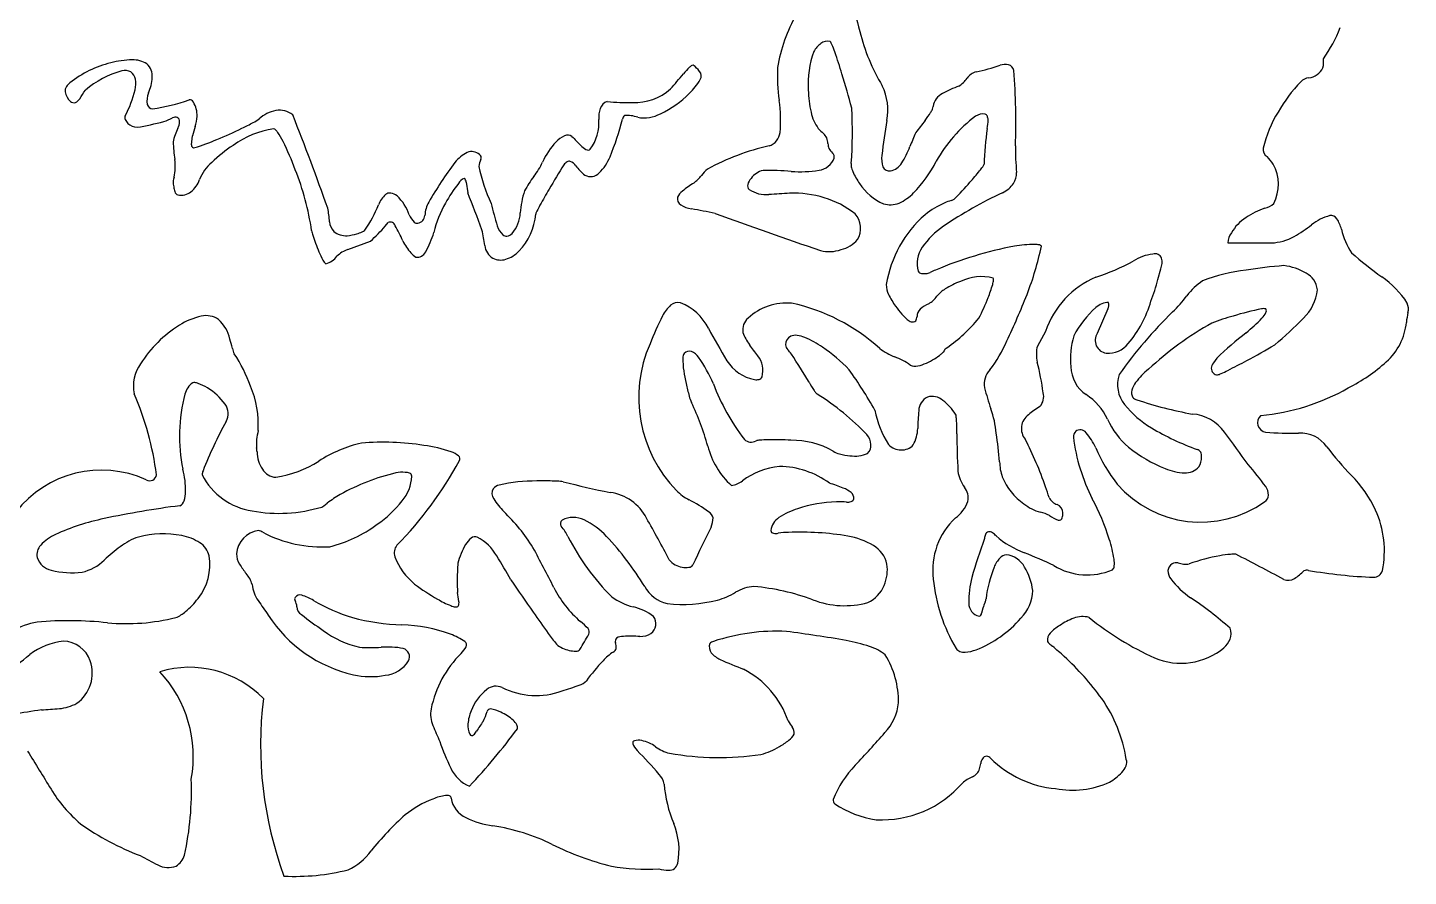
# Model space of a CAD drawing. Extents: x 0 to 13.2, y 0 to 14.7.
# Drawn here: x 5.33 to 12.38, y 0 to 4.33 of the extents above; entities that cross this region are included whole.
import ezdxf

# ---------------------------------------------------------------- set-up
doc = ezdxf.new("R2010")
doc.units = 0
doc.layers.add('WHITE', color=7, linetype='CONTINUOUS')

msp = doc.modelspace()

# ---------------------------------------------------------------- linework, layer by layer
at = {"layer": 'WHITE', "linetype": 'CONTINUOUS'}
for p, q in [((8.727246, 4.142928), (8.719962, 4.141756)), ((6.16324, 3.735403), (6.16876, 3.782214)), ((7.567394, 3.545894), (7.575085, 3.491296)), ((7.153651, 3.320823), (7.168976, 3.338797)), ((6.961944, 3.201561), (7.077432, 3.244453)), ((11.101204, 3.048148), (11.11588, 3.102437)), ((10.845568, 2.89816), (10.791156, 2.773311)), ((10.526469, 2.783001), (10.485238, 2.70855)), ((10.00813, 2.684082), (10.003181, 2.676802)), ((11.401513, 2.646716), (11.384071, 2.622214)), ((9.3608, 2.462452), (9.35388, 2.468892)), ((6.83898, 1.892474), (6.857246, 1.906177)), ((11.203602, 1.60059), (11.232344, 1.594882)), ((10.206638, 1.369566), (10.200189, 1.343571))]:
    msp.add_line(p, q, dxfattribs=at)
for centre, radius, start, end in [((11.626105, 4.882936), 2.125774, -169.642992, -164.504353), ((9.941434, 4.007017), 0.79296, 150.191118, 171.008227), ((10.566305, 4.563297), 1.019404, -165.902806, -148.952457), ((11.345035, 4.603421), 0.738013, -35.461619, -21.3581), ((9.452807, 4.153073), 0.124744, 126.662324, 151.590846), ((9.412187, 4.210414), 0.054518, 75.076442, 128.400953), ((9.396487, 4.234229), 0.041444, 18.983294, 44.142575), ((8.893687, 4.015577), 0.589609, 19.290472, 23.185339), ((5.864436, 3.733881), 0.436028, 90.561586, 105.062696), ((5.86542, 4.040612), 0.129384, 56.917459, 92.32883), ((9.785934, 4.047834), 0.472444, 159.612085, 183.796465), ((6.662974, 3.239753), 2.951383, 16.909218, 19.199896), ((11.814557, 4.158407), 0.132668, -12.402957, 7.297035), ((5.879089, 3.632729), 0.53765, 103.769094, 128.740602), ((5.937921, 3.638752), 0.492489, 105.30793, 130.007861), ((5.824371, 4.052923), 0.063035, 61.835013, 105.1463), ((5.815494, 4.059417), 0.062457, 10.347146, 51.792738), ((5.884174, 4.08892), 0.079389, -6.765946, 49.204535), ((6.768546, 5.677216), 2.476597, -41.954659, -39.608754), ((9.051889, 3.782515), 0.490494, 134.460799, 139.92617), ((8.758949, 4.080324), 0.072758, 122.400604, 134.076242), ((8.633809, 4.015959), 0.157644, 37.245724, 53.65066), ((8.730089, 4.087378), 0.037802, -29.297976, 39.397453), ((9.964164, 4.083515), 0.80734, 176.631598, 188.58468), ((6.377481, 3.123093), 3.258591, 14.208905, 17.411713), ((10.192588, 4.030921), 0.080695, 104.580912, 145.728862), ((9.987539, 5.016903), 0.92649, -78.498622, -70.645094), ((10.320847, 4.056481), 0.090199, 78.931936, 106.920317), ((10.324367, 4.106184), 0.041197, 13.324973, 70.434513), ((7.194411, 3.8512), 3.181056, -2.159388, 4.769182), ((11.864349, 4.166184), 0.087638, -85.313838, -24.4496), ((5.552892, 4.013906), 0.034915, 144.926025, 191.835312), ((5.629827, 3.945648), 0.137597, 129.324248, 140.067627), ((5.733915, 4.04683), 0.144989, -11.979827, 9.449857), ((5.708901, 4.098279), 0.254797, -22.466355, -4.211684), ((8.42691, 4.228017), 0.276204, -92.121936, -48.389479), ((8.445843, 4.265896), 0.373416, -45.696699, -31.843766), ((9.442415, 3.91505), 0.278867, -11.189048, 26.055394), ((10.327883, 3.385873), 0.694755, 110.564813, 118.109568), ((10.008531, 4.157655), 0.142776, -58.166167, -34.706937), ((12.339444, 3.559532), 0.712322, 135.595213, 151.170789), ((11.878122, 4.015254), 0.063927, 95.93765, 138.084456), ((5.599521, 4.019569), 0.081814, -170.98145, -131.293925), ((5.562622, 3.975277), 0.024232, -134.855882, -69.708765), ((5.544861, 4.004197), 0.057897, -63.133779, -34.655738), ((2.262556, 6.149511), 3.979088, -33.19026, -32.424402), ((5.364916, 4.13856), 0.525155, -28.987954, -13.413541), ((6.03273, 3.961312), 0.096837, 155.862732, 191.667963), ((5.799438, 5.008535), 1.101074, -81.368452, -71.364138), ((6.156039, 3.946715), 0.019078, 24.698732, 104.417017), ((6.048226, 3.882379), 0.144532, -0.42513, 30.019006), ((8.302761, 3.906615), 0.052819, 106.955624, 163.000458), ((8.399811, 5.158129), 1.206244, -95.349215, -89.198546), ((8.345167, 4.355156), 0.507706, -64.982595, -44.601469), ((8.528616, 3.86396), 0.644903, -5.774487, 8.834247), ((9.902602, 4.032598), 0.588294, -178.437106, -167.199578), ((10.037942, 3.921871), 0.085431, 115.961607, 172.952619), ((5.844685, 3.875233), 0.02223, 156.615784, 206.118958), ((5.967702, 3.951003), 0.031218, -162.714975, -95.543815), ((5.990041, 3.892864), 0.203042, -18.20313, -3.263185), ((6.625392, 3.740556), 0.172826, 100.200356, 132.317745), ((6.615163, 3.809649), 0.103037, 50.359053, 101.405948), ((-5.284905, -0.873475), 12.878724, 19.439516, 21.702878), ((8.377354, 3.8768), 0.133038, 160.111771, 184.803842), ((8.407621, 3.858795), 0.042428, 139.29394, 168.630605), ((8.383751, 3.707805), 0.178854, 70.613291, 92.657599), ((8.474951, 4.052734), 0.179069, -100.238945, -61.68992), ((9.534266, 3.94448), 0.209633, -168.380592, -143.447993), ((7.572428, 3.800169), 1.967788, -4.628547, 3.577055), ((9.520309, 4.166394), 0.496712, -38.049843, -32.361541), ((9.813774, 3.97885), 0.148447, -31.845829, -24.122166), ((9.90824, 3.937089), 0.045165, -24.746587, -6.01986), ((10.612298, 3.292774), 0.737186, 126.980914, 150.795194), ((10.208507, 3.824676), 0.069433, 82.221808, 124.837239), ((10.21178, 3.875383), 0.019096, 21.993754, 71.292841), ((10.178997, 3.862573), 0.054291, 0.621365, 21.572186), ((12.19524, 3.596781), 0.569226, 147.453702, 167.587673), ((5.881379, 3.891708), 0.062445, -155.130621, -132.560827), ((5.887628, 3.893897), 0.068355, -135.178475, -91.38566), ((5.472159, 6.108291), 2.319934, -79.724932, -76.2838), ((4.435405, 7.62896), 4.094446, -67.19729, -66.515816), ((6.081478, 3.842466), 0.034376, 74.920295, 114.862262), ((6.355718, 3.689486), 0.292539, 153.377768, 167.818729), ((6.081217, 3.855841), 0.021851, -5.728581, 65.086456), ((5.997726, 3.863833), 0.105723, -24.152999, -5.521822), ((6.519398, 3.702785), 0.359523, 159.373377, 167.236383), ((5.685196, 5.308993), 1.660442, -68.520476, -63.67897), ((6.647399, 3.363716), 0.458074, 97.975035, 126.247722), ((5.69621, 5.310928), 1.657327, -64.049908, -61.818652), ((6.369291, 4.0647), 0.241006, -62.946612, -54.560009), ((6.578878, 3.797962), 0.020024, 44.860213, 75.639595), ((6.530756, 3.746804), 0.09025, 35.433674, 46.331773), ((8.014867, 3.849751), 0.230465, -36.181433, 3.95801), ((6.930257, 4.240575), 1.483534, -22.389913, -14.578529), ((9.58036, 4.011003), 0.287456, -138.261194, -130.946687), ((21.089974, 2.115754), 11.507101, 171.276782, 172.175153), ((11.182559, 2.82773), 1.637618, 140.913014, 143.649834), ((13.005207, 3.491635), 2.79649, 173.273494, 177.026857), ((10.060572, 3.861746), 0.17272, -14.264243, 0.469775), ((6.949923, 3.787692), 0.880913, -177.626663, -171.731792), ((5.967664, 4.461617), 0.769949, -73.967465, -64.988496), ((6.292697, 3.583205), 0.379095, 26.716047, 34.720472), ((5.30246, 3.091938), 1.484492, 20.372213, 26.470665), ((8.284972, 3.502582), 0.358614, 136.211279, 156.137094), ((8.130478, 3.653204), 0.142866, 115.321172, 136.942449), ((8.08569, 3.748917), 0.037196, 54.017743, 116.015797), ((9.820174, 5.376922), 2.342308, -136.984766, -135.452883), ((9.089666, 3.807395), 0.08101, -71.959395, -5.894968), ((9.351306, 3.746637), 0.062337, 23.017378, 49.278747), ((9.329512, 3.738293), 0.085663, 2.726689, 22.454079), ((9.481356, 3.743436), 0.066286, -179.076765, -157.023459), ((10.915582, 3.323698), 1.154112, 155.713897, 159.555288), ((6.176391, 3.734224), 0.013204, 174.877053, 287.267553), ((6.779297, 3.109235), 0.742605, 122.843375, 133.647124), ((7.65127, 3.535249), 0.180139, 115.913173, 141.927493), ((7.595172, 3.640309), 0.061295, 49.681373, 111.660018), ((7.624204, 3.670625), 0.019559, -27.199284, 57.085997), ((8.240855, 3.824337), 0.127645, -134.824862, -119.14946), ((8.192217, 3.738965), 0.029408, -117.406341, -92.490705), ((8.191085, 3.723326), 0.013741, -90.60839, -44.485468), ((8.063801, 3.773682), 0.257601, -44.770378, -22.407892), ((9.374618, 2.557322), 1.201484, 102.490973, 118.594373), ((9.356622, 3.701183), 0.095896, -82.039906, -20.136311), ((9.539466, 3.792213), 0.140594, -147.928429, -135.680799), ((9.421667, 3.67472), 0.025833, -14.68724, 48.227288), ((9.821419, 3.666748), 0.13233, 173.211127, 198.952629), ((9.426517, 3.880215), 0.435552, -32.946284, -20.61915), ((11.612008, 3.713569), 1.238926, 179.178148, 185.522791), ((11.675285, 3.709541), 0.037224, 165.065411, 242.83985), ((11.405034, 3.436139), 0.349107, 35.157108, 43.493965), ((5.831824, 3.624617), 0.249016, -12.268123, 8.403825), ((6.435133, 3.461076), 0.250541, 132.230857, 157.123119), ((5.428483, 3.103669), 1.362664, 8.201986, 21.754563), ((9.148994, 2.421752), 2.046381, 143.243661, 150.046086), ((7.750314, 3.612215), 0.11944, 155.532152, 173.339876), ((8.50444, 3.811251), 0.89219, -168.02052, -155.196275), ((7.628315, 3.796192), 0.360701, -37.998294, -24.317347), ((11.220022, 1.646554), 3.72807, 147.783314, 150.019428), ((8.108938, 3.603967), 0.052495, 119.485403, 145.006415), ((8.09325, 3.629785), 0.02232, 75.165675, 117.048974), ((8.07257, 3.588464), 0.068211, 36.902011, 67.234526), ((8.316824, 3.765543), 0.233492, -144.33932, -127.925045), ((9.040752, 3.358624), 0.349993, 133.556805, 141.044234), ((9.109997, 3.499077), 0.10947, 103.897667, 143.166475), ((9.103011, 2.001044), 1.604415, 85.54791, 90.689504), ((9.276201, 4.176797), 0.578229, -94.826097, -80.674269), ((9.575497, 3.634574), 0.042251, 170.733383, 194.018809), ((9.681509, 3.657998), 0.150808, -167.103447, -157.250614), ((9.854966, 3.732931), 0.339754, -156.908588, -144.934707), ((9.728926, 3.63938), 0.036201, -154.45573, -81.09667), ((9.719509, 3.686823), 0.084553, -79.768077, -30.949413), ((9.373626, 3.956025), 0.668134, -44.181333, -27.021825), ((8.804644, 4.720078), 1.779424, -41.331271, -38.884811), ((9.866002, 3.863061), 0.415254, -38.769485, -35.060617), ((10.170667, 3.651429), 0.044338, -37.365414, -19.425777), ((11.504258, 3.534973), 0.212396, -27.661434, 28.758634), ((6.16462, 3.546623), 0.095033, 178.702422, 195.193375), ((6.239586, 3.519827), 0.172422, 162.489785, 170.334843), ((6.08139, 3.598727), 0.129333, -52.125787, -18.133746), ((8.116701, 3.076039), 0.749131, 141.81354, 151.090296), ((7.573358, 3.515863), 0.051101, 108.102889, 152.865565), ((7.540279, 3.543316), 0.027237, 5.431091, 50.836536), ((8.278723, 3.288896), 0.464152, 142.082157, 152.852017), ((8.202712, 3.63584), 0.061905, -118.353349, -44.743428), ((9.054476, 3.020875), 0.612978, 121.934106, 128.647205), ((8.582301, 3.730335), 0.240216, -51.984167, -39.150624), ((9.026866, 3.526182), 0.022596, 162.201432, 230.714437), ((9.088562, 3.508667), 0.08672, 139.745482, 163.643464), ((9.806954, 3.686926), 0.27421, -147.039711, -113.272173), ((8.877475, 4.631923), 1.666614, -44.774328, -40.709092), ((10.243237, 3.624786), 0.147717, -64.362422, -35.37624), ((10.270894, 3.594416), 0.107939, -30.726229, -0.044219), ((6.253883, 3.549472), 0.18309, -171.280795, -163.372007), ((6.102128, 3.503453), 0.024521, -164.934633, -109.138106), ((6.110866, 3.556081), 0.077628, -102.481835, -49.974031), ((7.252863, 3.375756), 0.144774, 132.414564, 158.159755), ((7.177545, 3.453061), 0.037062, 84.368079, 127.050066), ((7.17006, 3.422259), 0.068594, 50.363239, 80.668731), ((7.049989, 3.300786), 0.239205, 19.00877, 46.773352), ((-20.62845, -7.429747), 30.24415, 20.783023, 21.167524), ((8.250608, 3.365231), 0.40804, 160.612248, 176.791634), ((11.274514, 1.588396), 3.804403, 149.670836, 151.098651), ((8.682108, 3.460848), 0.036497, 167.856563, 239.241825), ((8.715787, 3.43802), 0.075771, 125.620163, 156.259313), ((9.099802, 3.635538), 0.153952, -124.519976, -84.787977), ((10.327633, -16.460899), 19.980027, 93.179891, 93.483031), ((9.243698, 2.974904), 0.514039, 52.809149, 92.718371), ((9.681751, 3.658105), 0.239538, -66.191078, -44.442571), ((11.273145, 1.437856), 2.269595, 115.190201, 123.954815), ((10.012901, 3.557029), 0.10982, -72.990319, -64.267423), ((6.345068, 3.309744), 0.524779, 3.630644, 11.315733), ((6.532578, 3.658485), 0.629018, -34.657017, -21.336989), ((7.526523, 3.36142), 0.171496, 151.398924, 175.260928), ((7.92541, 3.168584), 0.537061, 149.867267, 167.123516), ((9.072802, 3.754212), 1.414288, -167.03749, -162.217289), ((7.672391, 3.396338), 0.171017, -41.079891, -2.771926), ((7.998628, 3.359879), 0.079673, 151.716612, 163.560142), ((8.690313, 3.016136), 0.852025, 151.163744, 153.400638), ((8.747804, 3.569501), 0.163466, -121.069612, -100.694105), ((8.278107, 0.772749), 2.672489, 77.888344, 80.537492), ((9.733355, 3.542247), 0.11271, -107.953011, -66.41588), ((10.18216, 3.039767), 0.434314, 113.109852, 128.576472), ((10.209814, 2.972516), 0.507022, 108.966159, 113.001336), ((11.765582, 3.059926), 0.372307, 108.682887, 125.207201), ((11.635531, 3.490066), 0.078199, -82.069215, -43.367142), ((6.954663, 3.35071), 0.086217, -174.853292, -138.594783), ((6.578891, 3.81822), 0.760101, -49.012916, -40.872898), ((7.180756, 3.317811), 0.024067, 11.498212, 119.307189), ((6.755065, 3.049594), 0.525723, 21.934783, 31.286101), ((7.389298, 3.42758), 0.123255, -156.635014, -135.475369), ((7.317274, 3.359562), 0.024294, -130.726976, -82.057321), ((7.308035, 3.386966), 0.052984, -76.247439, -45.072491), ((7.304721, 3.380331), 0.051113, -37.165435, -5.32379), ((7.838943, 3.358826), 0.118627, -162.055035, -135.815923), ((7.609261, 3.409491), 0.31412, -43.652519, -4.942716), ((16.642748, 24.730838), 22.726939, -110.082746, -108.644847), ((9.467515, 3.309933), 0.114447, -30.288806, 40.592843), ((10.306049, 2.927138), 0.600207, 131.118776, 170.88851), ((10.249813, 2.965805), 0.430648, 124.565108, 145.023968), ((11.655116, 3.191586), 0.201557, 121.123999, 152.116171), ((11.473839, 3.850368), 0.665818, -61.002181, -51.737713), ((12.045598, 3.126049), 0.256976, 104.915652, 128.349843), ((11.986525, 3.341616), 0.033505, 30.008019, 102.184323), ((11.830655, 3.246544), 0.216074, 15.701027, 31.167967), ((6.932886, 3.32651), 0.158253, -169.647644, -160.977385), ((7.713991, 3.574472), 0.977732, -162.159645, -159.577296), ((6.95182, 3.369908), 0.098141, -129.046309, -85.822692), ((6.936917, 3.513579), 0.242556, -84.783774, -72.947719), ((6.938711, 3.525043), 0.253042, -74.097302, -67.449487), ((7.00938, 3.346594), 0.061216, -64.481878, -48.442119), ((7.520809, 3.390721), 0.313493, -152.502609, -138.776228), ((6.771283, 3.492955), 0.662961, -27.297423, -17.983643), ((6.73359, 3.093785), 0.937513, 7.840765, 12.818436), ((7.772401, 3.29721), 0.028051, -131.333548, -84.207225), ((7.7649, 3.31819), 0.049968, -78.065946, -43.237686), ((9.440056, 3.364311), 0.168861, -75.626331, -41.594903), ((11.527479, 3.238644), 0.069141, 136.940686, 182.557638), ((11.670505, 3.493605), 0.258442, -87.798849, -60.794148), ((12.404223, 3.390073), 0.375321, -166.901669, -146.843892), ((7.507795, 3.488935), 0.754694, -160.200584, -153.079704), ((7.010665, 3.063537), 0.14637, 109.442542, 135.214486), ((7.353295, 3.236008), 0.085751, -142.771326, -121.004215), ((7.315383, 3.213366), 0.051242, -97.015595, -28.50167), ((7.744704, 3.228766), 0.082669, -175.083389, -119.750514), ((7.718769, 3.309567), 0.165943, -72.344685, -44.789386), ((9.422744, 3.370806), 0.180089, -104.740524, -70.79814), ((10.018572, 3.129777), 0.147188, 145.725484, 195.661615), ((10.749627, 1.223818), 2.030548, 100.847843, 112.724104), ((10.472772, 2.624379), 0.602967, 90.266899, 100.05728), ((8.994984, 3.533646), 1.543125, -21.363607, -11.771611), ((10.469075, 3.094928), 0.132414, 78.175859, 89.615536), ((10.495104, 3.212027), 0.012555, 32.823153, 84.958128), ((11.091218, 2.970033), 0.207796, 94.4449, 124.045622), ((11.087628, 3.145728), 0.033872, 18.79969, 111.681194), ((11.577204, 11.709849), 8.475123, -90.803149, -89.302113), ((13.399067, 4.663952), 1.975226, -131.509028, -125.763374), ((6.87375, 3.163786), 0.04224, -156.94858, -124.651643), ((6.82586, 3.227318), 0.101137, -76.346839, -36.860942), ((7.7433, 3.235622), 0.088047, -116.741963, -72.96216), ((10.46326, 4.072849), 1.062001, -72.415275, -61.199947), ((11.033694, 3.135456), 0.088571, -21.887966, 13.840521), ((11.902922, 0.986413), 2.138426, 94.248224, 99.469991), ((11.70934, 2.827775), 0.293305, 59.654584, 83.112748), ((9.893589, 3.098222), 0.018631, -153.959044, -91.492165), ((9.906313, 3.197184), 0.118326, -96.409373, -84.850227), ((9.917689, 3.127921), 0.048592, -90.890811, -65.325616), ((10.056129, 2.870708), 0.243627, 111.905455, 119.011429), ((10.270121, 2.586852), 0.485812, 111.484023, 121.739877), ((10.199902, 2.809903), 0.253071, 76.412099, 115.188399), ((10.112618, 3.065097), 0.150237, -16.450233, -7.514033), ((10.250374, 3.048537), 0.011609, -15.416639, 39.303028), ((10.967496, 2.631847), 0.466211, 113.16375, 161.081765), ((9.566433, 3.483793), 1.595402, -20.017362, -15.846611), ((11.528833, 2.75553), 0.349269, 124.930648, 143.135467), ((11.667514, 2.129173), 0.973512, 96.868906, 110.35781), ((11.807859, 2.984772), 0.108196, 5.922665, 62.676979), ((11.979833, 2.672118), 0.470645, 32.944254, 55.756878), ((9.807131, 3.016663), 0.093878, 176.628052, 208.431931), ((10.08074, 3.147384), 0.39702, -153.778863, -143.662717), ((9.877545, 3.021359), 0.11014, -61.431077, -31.549581), ((10.093859, 2.86189), 0.159268, 119.864114, 140.251308), ((9.488352, 3.252096), 0.801909, -21.69889, -16.633325), ((6.618985, 4.482751), 4.101648, -25.228529, -21.619903), ((10.620788, 3.450834), 0.794432, -45.647928, -37.695579), ((11.681811, 3.020529), 0.234957, -46.163764, -6.008254), ((8.744829, 2.771322), 0.197218, 132.583836, 152.510332), ((8.649088, 2.874973), 0.056117, 76.41116, 132.219796), ((8.567311, 2.683761), 0.263466, 25.963395, 68.873416), ((9.205206, 2.635383), 0.292928, 85.257089, 132.548284), ((9.023655, 1.973622), 0.975633, 47.766994, 77.824236), ((10.06911, 3.122368), 0.373063, -145.69962, -129.967282), ((9.925474, 2.857863), 0.055351, 135.443129, 178.44133), ((10.030633, 2.716874), 0.230751, 115.796562, 128.803183), ((9.376201, 3.277889), 0.915816, -27.804253, -20.603994), ((11.118936, 2.526209), 0.505644, 131.435918, 152.463259), ((10.84821, 2.837562), 0.093114, 90.047662, 133.334782), ((10.814272, 2.916988), 0.036523, -31.031839, 22.010663), ((10.478705, 3.111063), 0.611832, -39.657545, -16.462341), ((11.931644, 1.394575), 1.53352, 101.320229, 106.931114), ((11.641329, 2.856752), 0.042867, 75.883809, 104.459556), ((11.637585, 2.888028), 0.017539, -31.335153, 35.94646), ((12.297119, 2.897836), 0.083354, -12.579223, 21.263636), ((6.287934, 2.523234), 0.345654, 102.366488, 122.558648), ((6.239016, 2.754935), 0.108868, 54.755348, 103.334394), ((6.168642, 2.699613), 0.196329, 13.168266, 47.277947), ((9.99925, 2.138326), 1.602287, 153.136096, 158.732575), ((9.058444, 2.791697), 0.078565, 130.783407, 190.249633), ((9.852958, 2.890606), 0.059031, -113.444082, -90.717237), ((9.851845, 2.846289), 0.014714, -88.542459, -36.113498), ((9.811093, 2.864954), 0.059314, -27.444869, -5.403121), ((9.540353, 3.387396), 0.8398, -54.962667, -39.72256), ((12.823465, 1.195359), 2.358179, 134.311178, 144.553377), ((12.204569, 1.348254), 1.693684, 119.249896, 132.866282), ((11.802308, 1.718124), 1.186696, 105.506392, 111.001654), ((11.012137, 3.443286), 0.858097, -51.007886, -43.72866), ((11.539631, 2.937188), 0.127086, -43.237268, -27.296387), ((10.224455, 4.450066), 2.276298, -49.664007, -44.624968), ((12.06433, 2.85758), 0.307, -48.511263, -5.277254), ((12.900062, 2.766318), 0.533767, 167.737773, 173.218811), ((6.431528, 2.282944), 0.625512, 121.799476, 147.64876), ((11.641052, 4.321519), 3.219556, -151.779609, -148.383662), ((9.192146, 2.850572), 0.223237, -160.952117, -142.840264), ((9.245954, 2.716295), 0.047027, 115.977465, 181.012545), ((9.249225, 2.698729), 0.064426, 82.488873, 111.746244), ((9.236895, 2.601825), 0.162111, 68.109305, 82.645704), ((9.110275, 2.308573), 0.481496, 54.926835, 67.13886), ((11.084591, 2.643081), 0.430203, 164.233157, 185.347695), ((10.84638, 2.737308), 0.065923, 146.897235, 261.416828), ((12.680381, 1.313686), 1.847287, 127.647153, 133.812044), ((5.525287, 2.495085), 0.87095, 13.386204, 16.629731), ((6.485697, 2.719733), 0.115439, -168.501908, -153.854942), ((9.127357, 2.445241), 0.67912, 156.180377, 224.333687), ((8.707404, 2.643349), 0.038246, 74.867143, 134.636909), ((6.599778, 0.900201), 3.020886, 35.579635, 36.940967), ((9.237937, 2.716648), 0.039022, -178.260153, -136.216337), ((8.871252, 2.385245), 0.45525, 38.287304, 41.962903), ((8.886343, 1.969876), 0.887441, 44.119204, 55.65981), ((9.882279, 2.973135), 0.343446, -126.202878, -111.359812), ((10.049992, 2.660218), 0.048187, 124.801353, 150.314964), ((9.706356, 3.002362), 0.678179, -37.815337, -23.263654), ((10.651852, 2.666449), 0.171851, 165.819147, 193.304031), ((10.846032, 2.806369), 0.134581, -94.04415, -39.594455), ((10.341961, 4.955067), 2.618511, -62.413288, -58.815065), ((6.063009, 2.504493), 0.195898, 144.712063, 191.68034), ((5.69151, 2.21658), 0.82549, 20.323297, 33.223003), ((8.711443, 2.648042), 0.038246, 143.923957, 180.705206), ((9.267732, 2.658681), 0.594635, -178.929515, -166.151649), ((8.681982, 2.597588), 0.089943, 36.328618, 66.818168), ((8.143577, 2.221559), 0.746637, 23.233389, 35.099274), ((9.080015, 2.74598), 0.212694, -148.147861, -100.701062), ((8.970097, 2.584882), 0.113238, -17.219257, 40.121742), ((6.712943, 0.990296), 3.023385, 30.476292, 33.688977), ((9.618587, 2.299234), 0.380208, 55.191614, 68.620793), ((9.860815, 2.655884), 0.051114, -119.52885, -74.710972), ((9.803336, 2.886618), 0.288888, -75.781458, -57.351217), ((9.797677, 2.907797), 0.309845, -58.582994, -51.009417), ((9.921664, 2.75371), 0.112071, -50.712474, -43.333518), ((8.932466, 2.247474), 1.597851, 8.001367, 13.73679), ((11.433527, 2.58762), 0.060354, 145.027966, 172.98205), ((9.614238, 6.250671), 4.104067, -63.300667, -61.784941), ((11.663589, 3.302685), 0.905917, -63.100969, -48.174786), ((9.058013, 2.559587), 0.021854, -76.707314, -22.11242), ((7.844733, 1.378132), 2.069061, 28.988871, 35.773573), ((10.318614, 2.513802), 0.105575, 136.437736, 189.871427), ((10.832281, 2.606683), 0.17606, -178.796899, -123.693041), ((11.056656, 2.512496), 0.162342, 161.885198, 219.284171), ((11.286437, 2.297086), 0.374656, 128.663389, 143.081682), ((11.406682, 2.594149), 0.033067, 178.534828, 268.574778), ((11.381668, 2.653821), 0.095833, -75.378463, -63.974793), ((11.014151, 3.469434), 0.990383, -65.572464, -63.359449), ((6.230664, 2.437145), 0.103914, 125.879321, 165.368521), ((6.176858, 2.500817), 0.021717, 78.928683, 109.072894), ((6.165745, 2.430126), 0.093264, 69.500358, 80.568486), ((6.101014, 2.263773), 0.271763, 58.091956, 68.999659), ((6.092339, 2.237042), 0.299116, 35.701914, 59.387888), ((5.989563, 2.305546), 0.515484, -3.099484, 22.557014), ((9.808445, 2.7642), 1.145206, -167.501053, -164.23931), ((9.87309, 2.911629), 1.115879, -159.239385, -142.467472), ((9.048644, 2.590599), 0.054226, -98.615291, -74.60698), ((10.379085, 3.149637), 1.231419, -149.449067, -147.138979), ((9.476383, 2.567903), 0.157513, -146.717477, -141.05343), ((12.346021, 3.077454), 2.209385, -164.733484, -161.817224), ((10.441967, 2.45041), 0.075355, -42.145331, 14.98132), ((11.021091, 2.469565), 0.054647, 165.3205, 206.473221), ((11.081883, 2.452457), 0.117796, 143.736801, 164.764074), ((11.519467, 3.467604), 1.119496, -84.536932, -60.340449), ((4.491754, 1.86499), 1.504192, 7.103357, 23.501991), ((6.95641, 2.247303), 0.85408, 165.344308, 191.365347), ((6.27429, 2.36418), 0.077222, -31.711538, 37.881366), ((8.929374, 2.511007), 0.230463, -165.457847, -156.740376), ((7.635193, 1.88838), 1.205948, 14.873966, 26.156786), ((8.650156, 1.33037), 1.336648, 43.830239, 57.882202), ((9.962977, 2.373165), 0.084234, 118.171789, 176.657996), ((9.947994, 2.369025), 0.08222, 48.643839, 107.544653), ((9.827512, 2.204106), 0.286218, 33.043837, 52.356473), ((10.743029, 1.99892), 0.469958, 121.448278, 130.295537), ((10.566844, 2.204772), 0.305595, 25.326567, 56.70223), ((11.320521, 2.71958), 0.497743, -141.496858, -120.495061), ((11.010585, 2.49235), 0.060813, -129.171159, -106.741867), ((11.625681, 4.303552), 1.973573, -108.695709, -100.200964), ((10.150998, 2.477958), 0.505831, -168.935485, -147.355118), ((11.343672, 2.246606), 1.470674, 174.871257, 178.40443), ((10.037219, 2.346338), 0.033235, 5.053064, 24.604503), ((9.796837, 2.315241), 0.275596, 2.656818, 7.091508), ((8.020874, 2.24167), 2.053079, 0.528939, 2.410399), ((9.805217, 2.223346), 0.471437, 4.824843, 20.44417), ((10.4905, 2.287025), 0.087123, 126.160268, 219.096514), ((11.232898, 2.513452), 0.428527, -155.463878, -131.264518), ((11.260676, 2.141297), 0.220423, 35.054549, 85.972218), ((11.659308, 2.316743), 0.049345, 132.380729, 260.590835), ((8.421534, 1.200956), 2.364986, 151.660902, 158.406379), ((7.521022, 2.079872), 1.035791, 168.990771, 171.642049), ((9.696146, 2.290082), 0.17744, -29.148449, -0.815542), ((14.187575, 2.276862), 4.113741, -179.773827, -177.104996), ((7.21256, 1.82507), 3.093578, 5.417376, 8.13817), ((10.710782, 2.243562), 0.04192, 135.454922, 181.15279), ((10.703875, 2.243004), 0.037755, 37.212134, 127.471921), ((10.477292, 2.047338), 0.337062, 24.884883, 40.409314), ((11.766884, 3.465522), 1.367028, -120.749865, -109.93674), ((6.760112, -1.282544), 5.875154, 35.18864, 37.179549), ((11.795036, 4.224638), 1.961853, -94.203291, -89.276041), ((11.831013, 2.100444), 0.162882, 35.182534, 93.938899), ((6.728978, 2.209157), 0.233716, 174.777305, 185.11081), ((6.391734, 2.166851), 0.106643, 0.262401, 11.623227), ((7.18773, 1.54018), 0.690704, 103.018735, 122.747423), ((7.140524, 0.868807), 1.348686, 81.030549, 94.609619), ((7.251, 1.460909), 0.746789, 71.288901, 82.320445), ((9.203911, 2.303238), 0.416701, -165.362944, -132.523609), ((9.023233, 2.26916), 0.051206, -133.185088, -61.159693), ((9.070647, 2.148498), 0.079136, 92.851912, 106.679557), ((9.123432, 1.557795), 0.672139, 91.41307, 94.84105), ((9.141194, 0.880405), 1.349762, 86.399817, 91.457709), ((9.228542, 1.788227), 0.439283, 60.911383, 90.337998), ((9.550135, 2.200571), 0.084892, 3.86169, 40.790457), ((9.578156, 2.200464), 0.056976, -45.548102, 5.86697), ((9.78603, 2.260809), 0.082581, -137.574306, -88.085956), ((9.793906, 2.254921), 0.076818, -93.820301, -41.864558), ((8.765162, 1.37603), 1.86571, 19.203054, 27.311961), ((11.612031, 2.360946), 0.950542, -172.855117, -152.945997), ((11.539641, 2.512303), 0.822695, -156.873018, -141.818721), ((11.44371, 2.829616), 0.806772, -127.707026, -112.329314), ((13.037125, 2.986619), 1.333819, -143.556725, -135.243524), ((6.658027, 2.169613), 0.159667, -179.183889, -145.499549), ((6.513638, 2.586787), 0.5542, -81.619075, -57.169287), ((5.759494, 3.100008), 2.024723, -44.110465, -28.840011), ((7.451592, 2.055976), 0.118827, 50.025582, 70.852919), ((7.51613, 2.132062), 0.019067, -27.182092, 51.75629), ((9.492227, 2.239812), 0.084242, -126.51154, -101.987683), ((9.555728, 2.475727), 0.328464, -104.276155, -94.894769), ((9.553446, 2.309093), 0.162682, -99.10523, -66.598958), ((10.512904, 2.116982), 0.220584, 179.960231, 200.311394), ((11.279566, 2.13235), 0.052532, 40.692221, 66.216176), ((11.243342, 2.137749), 0.080604, -34.803686, 3.130899), ((11.268885, 2.144825), 0.055005, -2.785666, 23.321069), ((5.702841, 1.523581), 0.551377, 65.453216, 142.336467), ((5.947286, 2.054834), 0.037313, -58.294518, -5.901233), ((5.728571, 1.97055), 0.405286, -0.816058, 15.520008), ((6.272095, 2.050326), 0.053828, 157.043958, 180.437189), ((6.523106, 2.205746), 0.342358, -152.924381, -98.243706), ((6.598165, 2.121909), 0.083488, -149.213458, -92.574277), ((7.458644, 0.993355), 1.096112, 103.199758, 119.201146), ((7.239888, 1.917885), 0.146068, 83.760729, 102.468993), ((7.255245, 1.994545), 0.068545, 71.46679, 89.567551), ((7.271596, 2.043081), 0.017329, 0.357644, 71.718466), ((9.204312, 1.715269), 0.379923, 95.596147, 126.600484), ((9.162924, 1.654373), 0.43903, 53.676466, 89.433614), ((10.24994, 2.092374), 0.172435, -172.24099, -142.748306), ((11.252334, 2.359115), 0.298847, -112.661365, -92.864979), ((11.242557, 2.147867), 0.087377, -93.385493, -39.964253), ((10.473439, 1.139728), 1.453382, 35.837076, 41.519171), ((11.637893, 1.601338), 0.635154, 25.090049, 44.621511), ((5.951949, 2.06792), 0.047257, -115.100018, -71.560273), ((7.081959, 2.051937), 0.207151, -40.325007, -2.420332), ((7.749796, 1.956839), 0.051187, 153.05068, 214.493037), ((7.750339, 1.937884), 0.062519, 103.08387, 137.604588), ((7.924797, 1.142732), 0.87658, 89.831839, 102.42532), ((7.963755, 0.195813), 1.823858, 88.283227, 91.143101), ((7.99439, 1.223044), 0.79617, 86.113903, 88.272171), ((8.044167, 1.926022), 0.091458, 78.477547, 87.379307), ((9.138105, 6.177275), 4.298407, -104.492207, -101.20739), ((8.909325, 2.101801), 0.106461, -83.018325, -49.976171), ((9.094737, 0.96135), 1.097002, 68.678013, 72.589331), ((9.43616, 1.841038), 0.153394, 50.639922, 68.00227), ((10.037284, 1.931522), 0.094204, -10.139756, 36.83263), ((10.578941, 2.146609), 0.292839, -158.737313, -123.68228), ((8.633517, 1.324888), 2.006857, 17.696584, 19.345695), ((11.319639, 2.373628), 0.564683, -139.079373, -54.697604), ((11.579003, 1.941623), 0.087667, 3.840045, 34.00937), ((6.086145, 1.930242), 0.041643, -63.580465, -16.735425), ((5.976708, 1.967168), 0.157126, -18.139185, -0.871496), ((7.282884, 1.333912), 0.713201, 120.223668, 126.641042), ((6.759224, 2.300921), 0.614617, -54.92414, -38.551017), ((8.038049, 2.13774), 0.391464, -147.577336, -135.413646), ((8.270058, 1.718135), 0.244884, 27.041102, 82.348716), ((8.806042, 2.127005), 0.226915, -136.444588, -116.25336), ((8.319327, 1.18079), 0.837181, 54.481753, 62.517492), ((9.48758, 1.170668), 0.742691, 92.231897, 107.812881), ((9.466837, 1.113244), 0.799593, 86.864718, 90.586187), ((9.515021, 1.969315), 0.057847, -94.413661, -71.715092), ((9.528164, 1.933454), 0.019712, -75.287995, -17.003516), ((9.511772, 1.931575), 0.035456, -6.289929, 52.32668), ((9.961888, 1.975629), 0.178748, -54.311092, -19.848645), ((10.606501, 1.963755), 0.067553, -154.736766, -107.372897), ((9.701133, 1.359812), 1.206817, 17.45522, 28.120137), ((11.622214, 1.950229), 0.044344, -57.614999, -3.535925), ((6.683596, -2.689083), 4.618458, 97.200944, 102.077248), ((6.612104, 2.598345), 0.74434, -100.691151, -73.036219), ((6.808345, 1.930557), 0.048876, -64.641124, -51.186296), ((7.115475, 1.188763), 0.932181, 31.73143, 46.32131), ((8.780785, 1.820775), 0.048336, 11.553581, 58.975597), ((9.365408, 1.534619), 0.358848, 107.017903, 123.941128), ((10.54885, 2.057592), 0.203538, -130.547188, -103.671684), ((10.45287, 1.662437), 0.203107, 62.460899, 76.367157), ((10.648136, 1.986704), 0.176236, -125.108523, -108.588448), ((10.565164, 1.853162), 0.050748, 4.128753, 65.348395), ((10.540304, 1.854808), 0.075502, -18.358503, 1.523529), ((11.74306, 1.660479), 0.51491, -11.08877, 24.092367), ((5.965786, 0.640466), 1.212428, 101.82773, 114.2215), ((6.521813, 1.638772), 0.12804, 97.090283, 176.44966), ((6.492416, 1.701734), 0.065524, 57.757207, 78.027593), ((6.7067, 2.343829), 0.680163, -76.070114, -53.38001), ((8.07105, 1.801781), 0.023179, 128.473793, 217.265022), ((7.882629, 1.639799), 0.225343, 25.059666, 41.036628), ((8.113509, 1.701725), 0.131177, 64.621559, 115.697184), ((7.997949, 1.466126), 0.393583, 43.382479, 64.121941), ((2.212121, -1.743926), 7.222046, 27.72872, 29.655875), ((18.273941, -2.885353), 10.545891, 153.720028, 154.879891), ((8.727982, 1.827796), 0.100196, -25.96902, 1.521267), ((9.213758, 1.755376), 0.091069, 122.334434, 172.691453), ((9.138667, 1.767191), 0.01524, -179.135775, -96.840877), ((10.315283, 1.563757), 0.364945, 133.048225, 187.131458), ((10.596629, 1.834728), 0.015775, -107.226264, -13.567501), ((5.57497, 1.519666), 0.250326, 115.204592, 136.518747), ((5.983243, 1.449118), 0.297817, 107.762696, 127.997767), ((6.019398, 1.246036), 0.503002, 79.198248, 104.626021), ((6.066718, 1.483437), 0.260947, 57.605538, 79.63516), ((6.14878, 1.613581), 0.107092, 12.230961, 57.374184), ((6.83221, 2.342743), 0.660182, -117.499855, -86.680388), ((7.861621, 1.517556), 0.346412, 149.298, 166.408873), ((7.667598, 1.634133), 0.120069, 128.586931, 149.858348), ((7.611571, 1.704938), 0.029782, 65.709192, 129.293611), ((7.504302, 1.507179), 0.25469, 30.567147, 62.012621), ((9.164946, 2.283532), 1.209588, -153.045434, -134.918276), ((7.120533, 0.649881), 1.591954, 31.428897, 43.042998), ((9.149151, 1.811786), 0.06098, -101.635911, -78.318525), ((9.211756, 1.470413), 0.286105, 89.571405, 100.11722), ((9.27534, 0.30214), 1.455667, 80.449235, 92.419208), ((9.448182, 1.34889), 0.394761, 59.603877, 79.980134), ((12.406364, 0.90136), 2.340869, 159.395285, 164.510627), ((10.276832, 1.72248), 0.061651, 157.03726, 177.512967), ((10.240249, 1.738675), 0.021659, 104.512072, 158.728247), ((10.239721, 1.733321), 0.026773, 51.750685, 100.543755), ((10.176435, 1.646962), 0.133826, 43.368916, 53.362067), ((10.596767, 2.115354), 0.496093, -130.630996, -111.031233), ((10.24041, 1.520718), 0.644161, 8.932095, 18.190385), ((5.446101, 1.642529), 0.072276, 136.89298, 191.707252), ((5.467291, 1.658445), 0.096914, -161.605434, -101.888445), ((6.735922, 0.472036), 1.531188, 127.684018, 131.681827), ((5.982596, 1.59098), 0.274607, -38.678669, 9.492698), ((6.490377, 1.646686), 0.096358, 179.990943, 212.263235), ((7.259858, 1.652327), 0.060384, 140.529812, 199.397867), ((7.511677, 1.749536), 0.330294, -159.204602, -129.03647), ((-11.631961, -9.822204), 22.493204, 30.26332, 30.626438), ((0.748737, -2.192333), 8.139228, 26.777865, 28.401211), ((9.570764, 1.560962), 0.149824, 13.006671, 59.003326), ((10.41769, 1.515595), 0.166305, 138.424924, 157.469241), ((10.328921, 1.594803), 0.047337, 91.993439, 138.845377), ((10.314421, 1.523012), 0.119791, 28.241448, 83.840329), ((9.672925, -0.281692), 2.07282, 64.361344, 68.911933), ((11.59009, 0.661514), 0.990984, 100.017664, 109.446686), ((11.531055, 0.997347), 0.650002, 95.252922, 100.042724), ((11.487707, 1.499504), 0.146013, 85.293949, 96.354554), ((6.660769, -7.852373), 10.659066, 61.516356, 63.00119), ((5.5546, 2.001185), 0.450533, -103.774629, -83.580581), ((5.551505, 1.783811), 0.236458, -76.931646, -45.346501), ((6.853284, 1.870813), 0.522893, -148.19698, -141.666708), ((8.206582, 1.53048), 0.685104, 174.263408, 180.510973), ((8.685297, 1.680882), 0.103153, -141.301949, -98.430736), ((8.68882, 1.674085), 0.09705, -101.077742, -80.341554), ((8.701596, 1.606215), 0.028024, -82.811588, -31.531574), ((9.522119, 1.565984), 0.19673, -23.957591, 8.387826), ((10.897467, 1.330682), 0.680442, 158.567431, 172.60485), ((10.148553, 1.417717), 0.316061, 7.657898, 30.829997), ((10.739872, 1.86754), 0.328021, -121.225901, -66.884181), ((10.848783, 1.58691), 0.028949, -46.661539, -2.937985), ((10.728899, 1.599155), 0.149426, -5.271589, 8.302776), ((11.228189, 1.563832), 0.076094, -178.086043, -143.644209), ((11.199001, 1.556635), 0.047094, 121.527996, 174.326045), ((11.19392, 1.560877), 0.040876, 76.298786, 118.565933), ((11.24402, 1.652809), 0.059093, -101.395772, -74.147276), ((11.684341, 1.710168), 0.220529, -58.85401, -42.589772), ((11.861984, 1.516181), 0.047285, 79.863465, 108.861488), ((12.311573, 4.137282), 2.612096, -99.725726, -92.379899), ((12.200969, 1.577392), 0.05, -87.550954, -18.59779), ((6.338112, 1.453511), 0.140259, 15.61946, 41.52572), ((6.645635, 1.508766), 0.173328, -174.208316, -144.567235), ((7.981162, 2.394918), 1.128054, -126.912842, -119.826536), ((8.93107, 1.505067), 1.409697, 179.215441, 182.26232), ((18.446562, 8.752564), 12.877799, -145.798045, -144.907329), ((9.55184, 1.545262), 0.161301, -65.182632, -21.517278), ((10.802859, 1.602063), 0.853801, -174.380035, -149.113973), ((10.564429, 1.411364), 0.429632, 164.453845, 182.084601), ((11.550993, 1.821888), 0.489317, -141.71554, -125.442865), ((11.766657, 1.569313), 0.057452, -113.050992, -56.456889), ((5.895662, 1.641758), 0.374495, -50.626051, -36.43073), ((6.704618, 1.416009), 0.013987, 142.406018, 212.290599), ((6.716723, 1.410666), 0.027022, 68.22704, 149.102411), ((6.630788, 1.135478), 0.315242, 60.302266, 72.278204), ((7.684548, 1.865486), 0.521259, -120.486416, -112.160054), ((6.538264, 1.266631), 1.001039, 7.899913, 10.521195), ((8.521582, 1.731288), 0.567777, -153.128199, -130.852865), ((8.49949, 1.691671), 0.325007, -125.47807, -104.121383), ((8.635385, 1.56737), 0.179204, -150.816944, -103.672677), ((8.671475, 2.123476), 0.734434, -96.131798, -75.905709), ((8.748003, 1.77911), 0.38192, -74.460079, -59.28288), ((9.052876, 1.267715), 0.213458, 94.309942, 120.953018), ((8.925944, 0.286764), 1.198944, 69.905635, 84.693129), ((9.499505, 1.828337), 0.445939, -111.25254, -74.384576), ((10.157816, 1.425766), 0.065301, -22.198176, -6.59803), ((10.253759, 1.465418), 0.208111, -44.900637, -1.537528), ((10.286064, -0.057883), 1.77664, 48.230063, 56.477369), ((6.013844, 1.490689), 0.182798, -67.590332, -49.22246), ((12.944963, 5.802542), 7.796812, -145.695065, -145.02803), ((6.610447, 1.36642), 0.092493, 6.107671, 27.087719), ((6.744668, 1.374506), 0.04229, 177.620608, 242.939379), ((7.271877, 2.236315), 0.958681, -120.385156, -107.374948), ((7.52619, 1.479126), 0.10371, -111.647645, -97.531343), ((7.5157, 1.392169), 0.016159, -101.071252, -47.324083), ((7.490122, 1.397268), 0.040284, -24.927896, 9.93355), ((17.241249, 7.873075), 11.385996, -145.041601, -144.374955), ((8.351887, 1.096438), 0.288258, 53.181642, 76.29215), ((10.200187, 1.393456), 0.065145, 177.994374, 259.016548), ((10.1846, 1.344818), 0.015639, -78.285348, -4.573302), ((10.676459, 1.214048), 0.494891, 157.792886, 161.68466), ((5.495735, 0.733156), 0.578406, 101.967822, 129.506518), ((5.534354, -0.589959), 1.895592, 83.95054, 94.798172), ((5.829782, 2.345967), 1.055235, -95.200978, -76.085878), ((7.144433, 1.713217), 0.700259, -147.172477, -102.673507), ((8.412962, 3.529642), 2.76697, -127.581162, -124.727705), ((7.281436, 2.468654), 1.184807, -104.459595, -92.059907), ((7.210368, 0.473499), 0.811613, 70.07784, 87.989004), ((7.96746, 1.065021), 0.29911, 42.076311, 52.344699), ((8.474128, 1.290843), 0.062231, -53.620887, 35.747567), ((9.956206, 1.70691), 0.590629, -68.508054, -41.116447), ((10.717237, 1.084108), 0.229878, 120.829846, 136.508122), ((10.789781, 1.003542), 0.336893, 110.688888, 124.404409), ((10.715643, 1.20053), 0.126415, 74.631977, 110.796478), ((11.716842, 2.516822), 1.537211, -129.014315, -114.340872), ((5.55169, 0.848415), 0.355785, 96.89512, 126.934025), ((5.503581, 1.050276), 0.151447, 19.3952, 87.958143), ((7.147498, 1.684482), 0.529702, -125.928502, -103.731676), ((7.394218, 0.965119), 0.286818, 54.701452, 71.142998), ((7.546763, 1.181282), 0.022253, -23.068988, 53.652711), ((8.750036, 1.773431), 0.931115, -145.12107, -140.821504), ((7.134036, 1.804316), 1.201391, -32.472223, -28.183172), ((8.168571, 1.248392), 0.026987, -25.183181, 39.231655), ((8.35211, 1.201413), 0.02346, 139.52598, 199.013849), ((8.367706, 1.159575), 0.066143, 87.800177, 120.370907), ((8.41007, -0.083009), 1.309284, 88.039589, 91.743049), ((8.459127, 1.320984), 0.095571, -92.559581, -57.100238), ((8.842394, 1.156557), 0.045018, 105.225638, 133.329093), ((9.14967, 0.247132), 1.004874, 86.935804, 108.514853), ((8.259667, -6.082394), 7.39344, 80.275122, 82.666607), ((9.344954, 0.325047), 0.894837, 71.585083, 79.466012), ((10.581342, 1.209607), 0.044984, 133.34354, 193.008294), ((10.567273, 1.215888), 0.033984, -151.132684, -130.752198), ((11.350368, 1.260754), 0.128534, -46.719803, -22.394054), ((11.408491, 1.239866), 0.066897, -24.819578, 24.098257), ((-8.435195, 18.45618), 22.131369, -52.38382, -51.513249), ((7.073999, 2.197374), 1.028781, -92.9106, -86.758923), ((7.16275, 0.700334), 0.470899, 79.861195, 93.72412), ((7.232496, 1.120666), 0.045169, -26.186118, 73.077829), ((7.927176, 0.746313), 0.550208, 134.548543, 168.57968), ((7.437411, 1.244581), 0.148464, -45.647298, -29.018594), ((8.128832, 1.313047), 0.16266, -128.194871, -102.474552), ((8.12388, 1.273141), 0.122685, -104.242432, -88.289531), ((8.128349, 1.175932), 0.025434, -91.818637, -40.836469), ((8.477363, 0.907516), 0.286719, 123.801876, 137.462042), ((8.305313, 1.171456), 0.028585, -63.975986, -15.22765), ((8.25614, 1.171378), 0.077113, -5.529285, 16.880236), ((8.859124, 1.172499), 0.050499, 160.562539, 217.908356), ((8.920662, 1.229796), 0.134459, -138.937885, -114.731998), ((9.55039, 0.933716), 0.252454, 51.373183, 72.184474), ((9.316594, 0.890683), 0.459248, -0.475338, 31.543937), ((10.099846, 1.181492), 0.03459, -149.197844, -108.626852), ((10.111528, 1.217953), 0.072875, -108.174036, -86.961083), ((10.103163, 1.343237), 0.198433, -86.466975, -69.518678), ((10.840686, 1.507953), 0.434028, -132.926068, -129.874973), ((9.375111, -0.252213), 1.856408, 47.793103, 50.239837), ((11.218852, 1.434825), 0.346228, -113.056079, -50.627083), ((5.467838, 1.038363), 0.18912, -54.662208, 19.203626), ((6.153268, 0.542087), 0.525576, 44.095757, 106.797097), ((7.13445, 1.191225), 0.165508, -83.251165, -33.144238), ((9.144865, 0.283765), 1.200288, 137.065127, 143.432877), ((10.387548, 4.598383), 3.808547, -113.573599, -111.616033), ((9.627668, 0.042492), 1.468483, 36.119247, 47.367406), ((5.540877, 0.612315), 0.632052, -10.575199, 43.23154), ((7.079928, 1.420086), 0.40012, -102.870943, -79.346196), ((8.115055, 1.065024), 0.093309, -71.290536, -45.167061), ((8.767267, 0.640229), 0.470606, 19.088408, 62.504286), ((7.829253, 0.754357), 0.254011, 128.103294, 159.17473), ((7.719239, 0.898654), 0.072619, 64.869724, 130.055079), ((7.922992, 1.312053), 0.388281, -116.444403, -69.871206), ((7.528113, 2.697776), 1.828338, -73.19834, -70.281729), ((6.39658, -5.899483), 6.82328, 98.426464, 100.861259), ((5.025753, 6.554599), 5.716508, -86.279465, -85.357146), ((5.471843, 1.069237), 0.213038, -85.522998, -60.353051), ((8.463249, 0.673273), 1.946705, 173.080139, 200.184049), ((7.530123, 0.827027), 0.145036, 168.776163, 203.149593), ((7.69077, 0.837372), 0.017764, 86.741287, 165.931698), ((7.668701, 0.693071), 0.163672, 62.488724, 81.893905), ((9.51635, 0.913231), 0.260811, -43.364608, -5.800306), ((10.203817, 0.481518), 0.744435, 8.960042, 34.963072), ((7.671917, 0.770177), 0.096426, 174.24999, 207.088629), ((7.796459, 0.760245), 0.221352, 157.581176, 174.921991), ((12.00142, -2.10978), 5.22769, 146.286786, 146.951186), ((7.502904, 0.883048), 0.175574, -31.321515, -13.624599), ((7.644297, 0.615115), 0.244507, 48.129262, 65.856933), ((7.744513, 0.72764), 0.093828, 29.758439, 47.83688), ((9.40111, 0.896169), 0.214885, -151.650029, -141.732366), ((19.769502, 6.024182), 13.442133, -156.991138, -156.611977), ((4.886014, 2.96029), 3.678406, -42.824745, -36.865196), ((7.596315, 0.729724), 0.010814, -161.356407, -42.63393), ((7.550825, 0.781494), 0.079677, -47.873117, -30.413539), ((7.802641, 0.760315), 0.027151, -14.562113, 30.783297), ((9.167629, 0.761538), 0.082025, -53.983185, -25.308365), ((9.197611, 0.734658), 0.044923, -10.498692, 39.253386), ((4.021839, 5.730338), 7.56777, -43.018203, -41.314601), ((35.914291, 19.284453), 35.822126, -148.636444, -148.270508), ((8.760063, 1.158785), 1.409139, -160.493189, -154.543695), ((8.42935, 0.68155), 0.011733, 106.475026, 199.530565), ((8.518336, 0.716092), 0.107183, -158.969542, -137.111189), ((8.446764, 0.605458), 0.089771, 78.951107, 103.358365), ((6.335791, -1.417801), 2.94523, 41.165814, 44.40753), ((8.422349, 0.504711), 0.193387, 54.610224, 77.572037), ((8.664987, 0.847303), 0.226427, -125.237689, -105.33039), ((8.967352, 0.99972), 0.391822, -74.341274, -59.376956), ((8.986073, 0.986528), 0.371052, -60.827023, -51.735563), ((8.859133, 2.068483), 1.461788, -100.00686, -81.58288), ((9.947959, 0.18825), 0.546092, 136.032832, 157.977254), ((9.946673, 0.61289), 0.25134, -14.664181, -8.301905), ((10.254322, 0.568222), 0.059535, 147.822595, 171.911373), ((10.2267, 0.587613), 0.025885, 89.974791, 151.593261), ((10.225558, 0.587639), 0.025885, 36.226037, 87.447552), ((10.624013, 0.980795), 0.534171, -134.978309, -94.918539), ((10.898315, 0.581874), 0.043725, -23.953893, 20.884098), ((4.640901, 0.435492), 1.522508, -12.429547, 2.289613), ((7.662658, 0.637299), 0.194133, -154.297878, -113.937492), ((8.477469, 0.451928), 0.10225, 10.350929, 42.394611), ((10.254837, 0.289369), 0.241429, 114.978215, 129.155179), ((10.125036, 0.570425), 0.068159, -65.881007, -18.088891), ((10.707841, 0.727136), 0.286175, -59.316837, -43.318687), ((10.830217, 0.612136), 0.118245, -43.458698, -23.95786), ((6.064293, 0.818424), 0.722074, -148.882143, -130.44038), ((9.240836, 0.526424), 0.665154, -175.159781, -157.336681), ((9.690155, 0.834626), 0.546018, -92.966423, -40.975516), ((10.665821, 0.891663), 0.45165, -101.184654, -65.394473), ((7.59744, -0.116677), 0.549796, 111.422976, 128.421144), ((7.497743, 0.154033), 0.261445, 97.879722, 112.752891), ((7.467328, 0.368085), 0.045251, 70.569103, 96.889007), ((7.477509, 0.398583), 0.013115, 1.579955, 68.192194), ((7.619573, 0.418937), 0.130494, -171.186993, -114.239517), ((9.465049, 0.389068), 0.023669, 170.387253, 229.74301), ((9.738338, 0.80429), 0.520593, -123.665093, -98.443363), ((8.169168, -0.727714), 1.385494, 131.242931, 141.759152), ((7.747142, 0.65247), 0.396339, -117.196335, -96.257014), ((6.423004, 1.452638), 1.444088, -124.94162, -111.16234), ((7.539337, -0.790355), 1.061685, 63.860009, 81.080616), ((8.30435, 0.134095), 0.350194, -11.058289, 22.858425), ((8.705373, 1.588889), 1.587927, -116.08806, -104.470827), ((7.669159, 3.34647), 3.691214, -118.60943, -117.043675), ((6.035583, 0.134766), 0.096009, -58.786428, -16.318898), ((6.842861, 0.300135), 0.292733, -65.547155, -35.567677), ((6.044652, 0.155524), 0.110622, -119.085797, -68.420917), ((6.694964, 1.092297), 1.092297, -93.089549, -75.739187), ((8.486382, 1.094814), 1.058517, -99.670507, -86.47746), ((8.622909, 0.359726), 0.329283, -102.539257, -93.883966), ((8.603962, 0.076098), 0.045024, -94.276495, -11.754703)]:
    msp.add_arc(centre, radius, start, end, dxfattribs=at)

doc.saveas('drawing.dxf')
